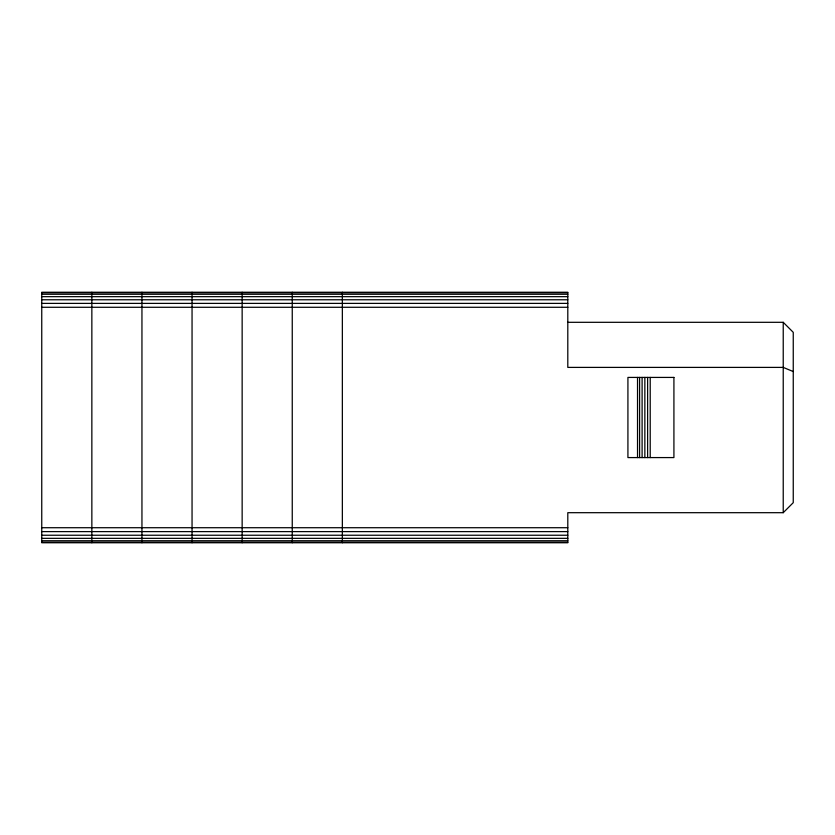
<?xml version="1.0" encoding="UTF-8"?>
<svg xmlns="http://www.w3.org/2000/svg" width="835" height="835" viewBox="0 0 835 835"><rect width="100%" height="100%" fill="white"/><g stroke="black" fill="none" stroke-linecap="round" stroke-linejoin="round"><path stroke-width="1.25" d="M793.25 371.554L783.23 367.4L567.8 367.4L567.8 292.25L41.75 292.25L41.75 542.75L567.8 542.75L567.8 512.69L783.23 512.69L793.25 502.67L793.25 332.33L783.23 322.31L567.8 322.31M41.75 292.761L567.8 292.761M41.75 294.264L567.8 294.264M41.75 296.655L567.8 296.655M41.75 299.765L567.8 299.765M41.75 303.387L567.8 303.387M41.75 307.28L567.8 307.28M41.75 527.72L567.8 527.72M41.75 531.613L567.8 531.613M41.75 535.235L567.8 535.235M41.75 538.345L567.8 538.345M41.75 540.736L567.8 540.736M41.75 542.239L567.8 542.239M783.23 322.31L783.23 512.69M650.215 377.42L650.215 457.58M647.626 377.42L647.626 457.58M644.85 377.42L644.85 457.58M642.105 377.42L642.105 457.58M639.6 377.42L639.6 457.58M637.533 377.42L637.533 457.58M342.35 292.25L342.35 542.75M292.25 292.25L292.25 542.75M242.15 292.25L242.15 542.75M192.05 292.25L192.05 542.75M141.95 292.25L141.95 542.75M91.85 292.25L91.85 542.75M673.918 377.42L627.92 377.42L627.92 457.58L673.918 457.58L673.918 377.42"/></g></svg>
